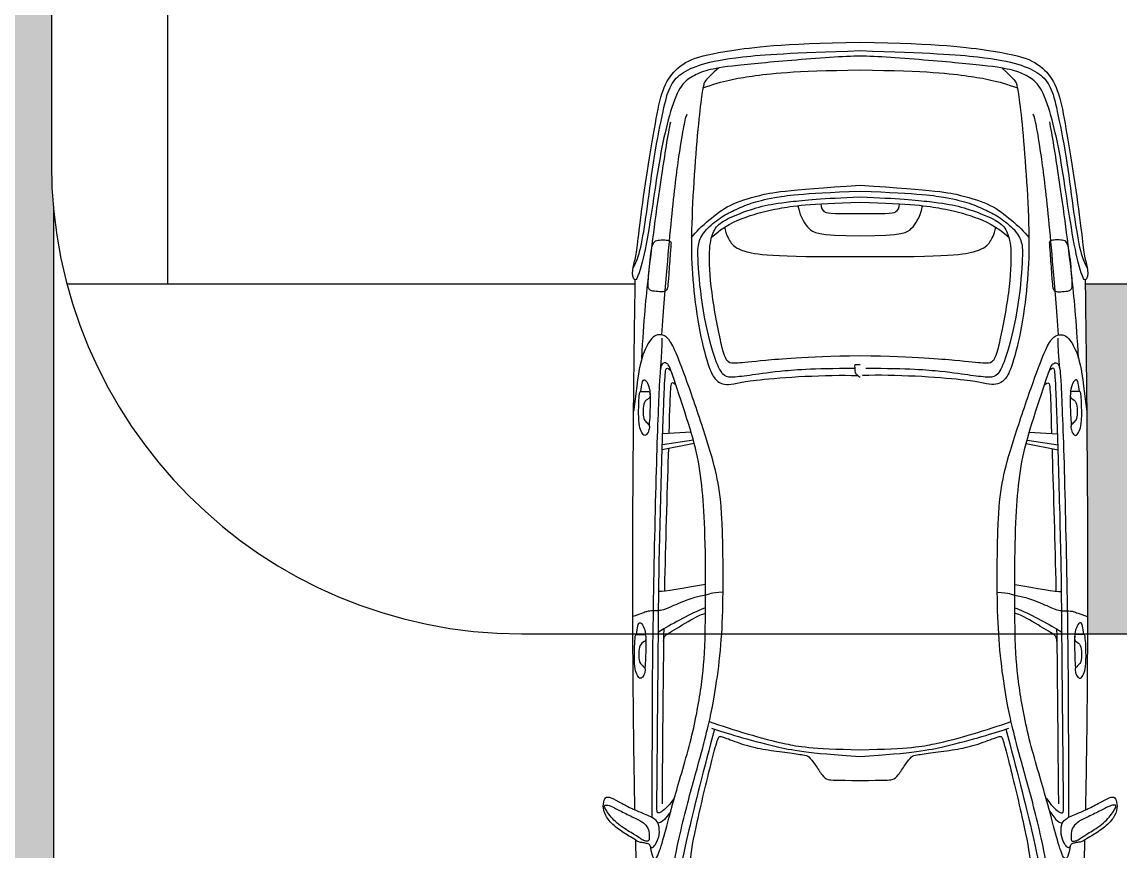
# Model space of a CAD drawing. Header units: metres. Extents: x 1203 to 2640, y 535 to 1122.
# Drawn here: x 1287.668 to 1292.339, y 615.315 to 618.843 of the extents above; entities that cross this region are included whole.
import ezdxf

# ---------------------------------------------------------------- set-up
doc = ezdxf.new("R2010")
doc.units = ezdxf.units.M
doc.layers.add('car', color=253, linetype='Continuous')
doc.layers.add('line work', color=7, linetype='Continuous')
picture_1 = doc.add_image_def('image1.png', size_in_pixel=(941, 730))

msp = doc.modelspace()

# ---------------------------------------------------------------- hatches: boundary and pattern name
at = {"layer": 'line work', "lineweight": -3, "true_color": 0x90e203}
h = msp.add_hatch(color=62, dxfattribs=at)
h.dxf.hatch_style = 1
edge = h.paths.add_edge_path()
edge.add_spline(control_points=[(1287.793126623638, 623.2020501690266), (1287.486756239422, 623.2546868249369), (1286.182772769517, 623.42930542962), (1288.161457678106, 621.0332238381073), (1285.861857068368, 622.9914114697641), (1287.802530317379, 620.208182460942), (1285.619271225972, 622.0094897199479), (1287.027733444228, 619.3443666415942), (1285.807320287642, 621.3031657779001), (1285.384337947294, 621.4781366220834)], knot_values=[17.72003793714859, 17.72003793714859, 17.72003793714859, 17.72003793714859, 18.46342627944943, 19.92636695359363, 20.8580358650292, 22.21655425836323, 23.18468715730932, 24.25395825802033, 25.70968243389009, 25.70968243389009, 25.70968243389009, 25.70968243389009], degree=3, periodic=0)
edge.add_line((1285.384337947267, 621.4781366220972), (1285.384337947267, 619.9955533899815))
edge.add_spline(control_points=[(1285.384337947267, 619.9955533899811), (1285.579659362187, 620.2021686135256), (1285.920888521535, 620.5964481109886), (1285.498904729362, 619.9525193405825), (1285.384337947267, 619.6404011913404)], knot_values=[7.032159612930756, 7.032159612930756, 7.032159612930756, 7.032159612930756, 7.646266710968491, 8.401133715245747, 8.401133715245747, 8.401133715245747, 8.401133715245747], degree=3, periodic=0)
edge.add_line((1285.384337947267, 619.6404011913415), (1285.384337947267, 619.1998908827075))
edge.add_spline(control_points=[(1285.384337947267, 619.1998908827076), (1285.610334083286, 619.0145577559724), (1287.176406392817, 619.5885466076436), (1285.072543972682, 618.1401323178284), (1288.340507827052, 618.3821235861421), (1285.063125162686, 617.5163038425676), (1288.90263727813, 616.7908055695939), (1285.129400104245, 616.7959478408188), (1288.050697591977, 615.6444878117898), (1284.912146061516, 616.5810953496083), (1287.173710242536, 613.8424620893843), (1284.874109632798, 615.8006497210408), (1286.814782881809, 613.0174207122188), (1284.631523790402, 614.8187279712247), (1286.141532533229, 611.9614563335033), (1283.900837640614, 615.6031012877677), (1284.071958902103, 612.1927514890689), (1283.463989954076, 614.9593198012792), (1283.21845753073, 612.6917249010653), (1283.079330654443, 613.8252254876905), (1282.989334575628, 614.0723034094381)], knot_values=[8.858963251220317, 8.858963251220317, 8.858963251220317, 8.858963251220317, 9.94658184973702, 10.83366189957932, 12.17828393629707, 13.33339300226884, 14.80887636625841, 16.1873504182889, 17.27141948007431, 18.46342627944943, 19.92636695359363, 20.8580358650292, 22.21655425836323, 23.18468715730932, 24.25395825802033, 25.96152804359782, 27.10364750380314, 28.1446373431037, 28.99440082079879, 29.72246611001903, 29.72246611001903, 29.72246611001903, 29.72246611001903], degree=3, periodic=0)
edge.add_line((1282.989334575628, 614.0723034094385), (1282.743680952082, 613.982892802528))
edge.add_spline(control_points=[(1282.743680952082, 613.982892802528), (1282.639429811427, 613.7443741896675), (1282.438266053582, 613.0789597356521), (1282.363554506583, 613.581073822205), (1282.321720385752, 613.8293117163498)], knot_values=[30.26298386676241, 30.26298386676241, 30.26298386676241, 30.26298386676241, 30.87369619376476, 31.41054874225455, 31.41054874225455, 31.41054874225455, 31.41054874225455], degree=3, periodic=0)
edge.add_line((1282.321720385752, 613.8293117163498), (1281.553965583817, 613.5498718212307))
edge.add_spline(control_points=[(1281.553965583821, 613.549871821238), (1281.473043876301, 613.3898861319742), (1281.346954853634, 613.1485777194745), (1281.356428513283, 613.3383538640198), (1281.37526092349, 613.4848286441484)], knot_values=[32.85450459425243, 32.85450459425243, 32.85450459425243, 32.85450459425243, 33.26924558145777, 33.67217487598995, 33.67217487598995, 33.67217487598995, 33.67217487598995], degree=3, periodic=0)
edge.add_line((1281.37526092349, 613.4848286441469), (1280.199943037077, 613.0570479176919))
edge.add_line((1280.199943037077, 613.0570479176919), (1280.199943037077, 612.9589385942741))
edge.add_line((1280.199943037077, 612.9589385942741), (1287.801909955531, 612.9589385942741))
edge.add_line((1287.801909955531, 612.9589385942741), (1287.801909955531, 618.0525613688512))
edge.add_arc((1289.793126623638, 618.2397943271005), 2, 180, 185.3716950147613, ccw=False)
edge.add_line((1287.793126623638, 618.2397943271005), (1287.793126623638, 623.2020501690266))
at = {"layer": 'line work', "lineweight": -3}
h = msp.add_hatch(color=256, dxfattribs=at)
h.dxf.hatch_style = 1
h.set_gradient(color1=(19, 155, 72), color2=(200, 201, 45), name='SPHERICAL')
edge = h.paths.add_edge_path()
edge.add_spline(control_points=[(1283.292764965985, 620.2915883129074), (1283.501682266594, 621.0239631449462), (1283.962248357224, 622.6385111612411), (1283.525943865561, 618.5931449420506), (1285.219605360772, 622.5568841803798), (1283.929080075397, 618.126459844017), (1286.419358722204, 621.2931621289731), (1284.613151619469, 618.6464158703335), (1287.189858720484, 619.5978079278889), (1285.072543972682, 618.1401323178284), (1288.340507827052, 618.3821235861421), (1285.063125162686, 617.5163038425676), (1288.90263727813, 616.7908055695939), (1285.129400104245, 616.7959478408188), (1288.050697591977, 615.6444878117898), (1284.912146061516, 616.5810953496083), (1287.173710242536, 613.8424620893843), (1284.874109632798, 615.8006497210408), (1286.814782881809, 613.0174207122188), (1284.631523790402, 614.8187279712247), (1286.141532533229, 611.9614563335033), (1283.900837640614, 615.6031012877677), (1284.071958902103, 612.1927514890689), (1283.463989954076, 614.9593198012792), (1283.198834825688, 612.5105009906875), (1282.960217149154, 615.0445450709976), (1282.355057947014, 612.4921290603934), (1282.299899850618, 615.449350189747), (1280.930755904076, 611.8717132176143), (1281.826408353656, 615.4187619323698), (1280.942492567955, 614.3967217056135), (1280.304974834206, 613.4167829380162), (1280.979760013604, 614.8094429227225), (1280.88593710212, 615.9664709465667), (1279.098079201194, 614.5316079570302), (1281.641169563238, 616.6615522946208), (1279.004919925345, 616.3621718016907), (1281.180241304502, 616.7491214207104), (1279.003670862196, 617.7848998051315), (1281.312634984456, 617.4348279157921), (1279.048431730252, 619.3163254449272), (1281.857469026937, 617.5251390523799), (1280.096194985084, 620.3148720427305), (1282.286937982674, 618.5240420370836), (1280.103344782344, 622.2968989675347), (1282.491411103408, 618.602173220771), (1282.061198874936, 621.5076514593279), (1282.783566219755, 619.6503446988216), (1283.165203281286, 620.1309474701699), (1283.292764965985, 620.2915883129074)], knot_values=[0, 0, 0, 0, 1.384531089470169, 3.052251150930328, 4.51227106734385, 6.230514409384013, 7.646266710968491, 8.837739149747739, 9.94658184973702, 10.83366189957932, 12.17828393629707, 13.33339300226884, 14.80887636625841, 16.1873504182889, 17.27141948007431, 18.46342627944943, 19.92636695359363, 20.8580358650292, 22.21655425836323, 23.18468715730932, 24.25395825802033, 25.96152804359782, 27.10364750380314, 28.1446373431037, 28.99440082079879, 29.93175946675743, 30.87369619376476, 31.91644790475964, 33.26924558145777, 34.84907136211234, 35.49598666021974, 36.14989246041473, 37.43998049402188, 37.95074690459155, 38.93030355929609, 40.29042992096921, 41.24306755461195, 42.03676811482109, 43.0768671491179, 43.89262102906633, 45.05296095809226, 46.21880730917361, 47.57695876240337, 48.43260749475863, 50.07074380859137, 51.67796193849407, 52.68127808788633, 53.66404707915862, 54.15745840362375, 54.15745840362375, 54.15745840362375, 54.15745840362375], degree=3, periodic=0)
at = {"layer": 'line work', "lineweight": -3, "true_color": 0x90e203}
h = msp.add_hatch(color=62, dxfattribs=at)
h.dxf.hatch_style = 1
edge = h.paths.add_edge_path()
edge.add_spline(control_points=[(1280.199943037077, 615.396118269269), (1280.048808020897, 615.2982884568365), (1279.77626435182, 615.0856631613665), (1280.031067341983, 615.306445869207), (1280.199943037077, 615.4782859381836)], knot_values=[38.51397929807118, 38.51397929807118, 38.51397929807118, 38.51397929807118, 38.93030355929609, 39.45287379431542, 39.45287379431542, 39.45287379431542, 39.45287379431542], degree=3, periodic=0)
edge.add_line((1280.199943037077, 615.4782859381834), (1280.199943037077, 616.4596680997527))
edge.add_spline(control_points=[(1280.199943037077, 616.4596680997527), (1279.946857323263, 616.4740002859173), (1279.459472135585, 616.4310382705474), (1279.996688322522, 616.5360093171936), (1280.199943037076, 616.6217286569981)], knot_values=[40.70152497451881, 40.70152497451881, 40.70152497451881, 40.70152497451881, 41.24306755461195, 41.74947135018193, 41.74947135018193, 41.74947135018193, 41.74947135018193], degree=3, periodic=0)
edge.add_line((1280.199943037077, 616.6217286569985), (1280.199943037077, 617.1642492590206))
edge.add_spline(control_points=[(1280.199943037077, 617.1642492590206), (1279.981901819607, 617.3438571847717), (1279.489546510855, 617.6399758459348), (1279.99546475929, 617.6171834740514), (1280.199943037077, 617.6272897152755)], knot_values=[42.46452818917239, 42.46452818917239, 42.46452818917239, 42.46452818917239, 43.0768671491179, 43.54498382266888, 43.54498382266888, 43.54498382266888, 43.54498382266888], degree=3, periodic=0)
edge.add_line((1280.199943037077, 617.6272897152755), (1280.199943037077, 618.3494726645097))
edge.add_spline(control_points=[(1280.199943037077, 618.3494726645099), (1280.044469596719, 618.5172085511787), (1279.778438703255, 618.7769603991358), (1280.039572402101, 618.6510440039476), (1280.199943037077, 618.5732374793996)], knot_values=[44.56405982512574, 44.56405982512574, 44.56405982512574, 44.56405982512574, 45.05296095809226, 45.47337666879014, 45.47337666879014, 45.47337666879014, 45.47337666879014], degree=3, periodic=0)
edge.add_spline(control_points=[(1280.199943037077, 618.5732374793996), (1280.484292984253, 618.4352802957264), (1281.638372955793, 617.8721716680902), (1280.096194985084, 620.3148720427305), (1282.286937982674, 618.5240420370836), (1280.103344782344, 622.2968989675347), (1282.491411103408, 618.602173220771), (1282.061198874936, 621.5076514593279), (1282.783566219755, 619.6503446988216), (1283.165203281286, 620.1309474701699), (1283.292764965985, 620.2915883129074)], knot_values=[45.47337666879014, 45.47337666879014, 45.47337666879014, 45.47337666879014, 46.21880730917361, 47.57695876240337, 48.43260749475863, 50.07074380859137, 51.67796193849407, 52.68127808788633, 53.66404707915862, 54.15745840362375, 54.15745840362375, 54.15745840362375, 54.15745840362375], degree=3, periodic=0)
edge.add_spline(control_points=[(1283.292764965985, 620.2915883129074), (1283.501682266594, 621.0239631449462), (1283.962248357224, 622.6385111612411), (1283.525943865561, 618.5931449420506), (1285.219605360772, 622.5568841803798), (1283.929080075397, 618.126459844017), (1286.419358722204, 621.2931621289731), (1284.613151619469, 618.6464158703335), (1287.189858720484, 619.5978079278889), (1285.072543972682, 618.1401323178284), (1288.340507827052, 618.3821235861421), (1285.063125162686, 617.5163038425676), (1288.90263727813, 616.7908055695939), (1285.129400104245, 616.7959478408188), (1288.050697591977, 615.6444878117898), (1284.912146061516, 616.5810953496083), (1287.173710242536, 613.8424620893843), (1284.874109632798, 615.8006497210408), (1286.814782881809, 613.0174207122188), (1284.631523790402, 614.8187279712247), (1286.141532533229, 611.9614563335033), (1283.900837640614, 615.6031012877677), (1284.071958902103, 612.1927514890689), (1283.463989954076, 614.9593198012792), (1283.198834825688, 612.5105009906875), (1282.960217149154, 615.0445450709976), (1282.355057947014, 612.4921290603934), (1282.299899850618, 615.449350189747), (1281.336086377665, 612.9308606446671), (1281.356428513283, 613.3383538640198), (1281.37526092349, 613.4848286441484)], knot_values=[0, 0, 0, 0, 1.384531089470169, 3.052251150930328, 4.51227106734385, 6.230514409384013, 7.646266710968491, 8.837739149747739, 9.94658184973702, 10.83366189957932, 12.17828393629707, 13.33339300226884, 14.80887636625841, 16.1873504182889, 17.27141948007431, 18.46342627944943, 19.92636695359363, 20.8580358650292, 22.21655425836323, 23.18468715730932, 24.25395825802033, 25.96152804359782, 27.10364750380314, 28.1446373431037, 28.99440082079879, 29.93175946675743, 30.87369619376476, 31.91644790475964, 33.26924558145777, 33.67217487598995, 33.67217487598995, 33.67217487598995, 33.67217487598995], degree=3, periodic=0)
edge.add_line((1281.37526092349, 613.484828644147), (1280.199943037077, 613.0570479176919))
edge.add_line((1280.199943037077, 613.0570479176919), (1280.199943037077, 615.396118269269))
at = {"layer": 'line work', "lineweight": -3}
h = msp.add_hatch(color=9, dxfattribs=at)
h.dxf.hatch_style = 1
edge = h.paths.add_edge_path()
edge.add_line((1294.384, 617.7280000000001), (1292.191156400438, 617.7280000000001))
edge.add_spline(control_points=[(1292.190872542101, 617.7458830378249), (1292.192392919598, 617.6551287934352), (1292.195354238621, 617.4345671047098), (1292.197689526606, 617.1854638301302)], knot_values=[61.64980405992574, 61.64980405992574, 61.64980405992574, 61.64980405992701, 62.2670163743725, 62.2670163743725, 62.2670163743725, 62.2670163743725], degree=3, periodic=0)
edge.add_spline(control_points=[(1292.197689526606, 617.1854638301302), (1292.198733776494, 617.0740745419412), (1292.201168995586, 616.7638107948668), (1292.201427908904, 616.4770473832648), (1292.200984343693, 616.3129585846917)], knot_values=[60.91851922691854, 60.91851922691854, 60.91851922691854, 60.91851922691854, 61.19451254930112, 61.64980405992574, 61.64980405992574, 61.64980405992574, 61.64980405992574], degree=3, periodic=0)
edge.add_spline(control_points=[(1292.200984343693, 616.3129585846917), (1292.200917514795, 616.2882364622781), (1292.200836958179, 616.2638422907338), (1292.200743490586, 616.2397943271005)], knot_values=[60.8499236094392, 60.8499236094392, 60.8499236094392, 60.8499236094392, 60.91851922691854, 60.91851922691854, 60.91851922691854, 60.91851922691854], degree=3, periodic=0)
edge.add_line((1292.200764985535, 616.2397943271005), (1294.384, 616.2397943271005))
edge.add_line((1294.384, 616.2397943271005), (1294.384, 617.7280000000001))

# ---------------------------------------------------------------- linework, layer by layer
at = {"layer": 'car'}
for points in [[(1290.514448306856, 617.0978347588683), (1290.393891793214, 617.0897841310033)], [(1291.95346882882, 617.0978347588683), (1292.074025342461, 617.0897841310033)], [(1290.528023741356, 617.0498134932396), (1290.391710258653, 617.0221613286639)], [(1290.524282246601, 617.0636173864549), (1290.392371368768, 617.0430553850357)], [(1291.939893394319, 617.0498134932396), (1292.076206877022, 617.0221613286639)], [(1291.943634889074, 617.0636173864549), (1292.075545766907, 617.0430553850357)], [(1290.398179005262, 616.2603972760159), (1290.375676086239, 616.2469412929048)], [(1292.069738130414, 616.2603972760159), (1292.092241049436, 616.2469412929048)], [(1290.42781211175, 615.4837288764701), (1290.402206679096, 615.4491160727847), (1290.386754541475, 615.4379905336972), (1290.374337135066, 615.4338308207608)], [(1292.040105023925, 615.4837288764701), (1292.065710456579, 615.4491160727847), (1292.081162594201, 615.4379905336972), (1292.093580000609, 615.4338308207608)]]:
    msp.add_lwpolyline(points, dxfattribs=at)
for points, knots in [([(1290.270754443178, 617.7495052286573), (1290.2727948458, 617.7467592285437), (1290.274891562599, 617.7455518315998), (1290.277044593574, 617.7458830378251), (1290.274844362441, 617.614547027902), (1290.263784569068, 616.7599635539037), (1290.268143295125, 615.8983598454737), (1290.274060165485, 615.5760325275113), (1290.27595897993, 615.4901844349137), (1290.270488709498, 615.4926193101988), (1290.248064410873, 615.502928506896), (1290.205032148245, 615.5266704448976), (1290.160999474655, 615.5491653977102), (1290.147119610153, 615.5415075414336), (1290.138025905825, 615.507525804206), (1290.14759822617, 615.4673220587537), (1290.18301581145, 615.4228107691457), (1290.243321429628, 615.3830856397104), (1290.265207473247, 615.370473343388), (1290.276420061755, 615.3638456612338), (1290.279054194166, 615.3623299763279), (1290.280387485808, 615.3113474959581), (1290.285875056175, 615.1182229098298), (1290.291137463572, 614.9083855674393), (1290.291988915386, 614.8422733677784), (1290.294776392453, 614.7935465874547), (1290.279234707033, 614.7786376801365), (1290.268556225829, 614.6590943113591), (1290.284728684643, 614.22918860213), (1290.295258237023, 614.0707667004068), (1290.326368278147, 613.907558638511), (1290.355995429061, 613.7939878933406), (1290.370952689316, 613.7664270353495), (1290.376413608364, 613.7583377367672), (1290.382300952512, 613.7385358747521), (1290.408110982396, 613.6918200851809), (1290.442973136742, 613.6610941186387), (1290.509743025574, 613.6256410803211), (1290.610193300808, 613.5901880420032), (1290.765595785434, 613.5553258876574), (1290.83354744221, 613.5381902524704), (1290.881627153438, 613.5439606597168), (1290.885402293182, 613.5415227736279), (1290.899182783148, 613.534759240753), (1290.940971286481, 613.5270980151419), (1291.233958567838, 613.5054836037303), (1291.526945849194, 613.5270980151419), (1291.568734352528, 613.534759240753), (1291.582514842493, 613.5415227736279), (1291.586289982237, 613.5439606597168), (1291.634369693465, 613.5381902524704), (1291.702321350241, 613.5553258876574), (1291.857723834868, 613.5901880420032), (1291.958174110101, 613.6256410803211), (1292.024943998933, 613.6610941186387), (1292.059806153279, 613.6918200851809), (1292.085616183164, 613.7385358747521), (1292.091503527311, 613.7583377367672), (1292.096964446359, 613.7664270353495), (1292.111921706614, 613.7939878933406), (1292.141548857528, 613.907558638511), (1292.172658898652, 614.0707667004068), (1292.183188451032, 614.22918860213), (1292.199360909847, 614.6590943113591), (1292.188682428643, 614.7786376801365), (1292.173140743222, 614.7935465874547), (1292.17592822029, 614.8422733677784), (1292.176779672103, 614.9083855674393), (1292.182042079501, 615.1182229098298), (1292.187529649867, 615.3113474959581), (1292.188862941509, 615.3623299763279), (1292.191497073921, 615.3638456612338), (1292.202709662428, 615.370473343388), (1292.224595706047, 615.3830856397104), (1292.284901324225, 615.4228107691457), (1292.320318909505, 615.4673220587537), (1292.329891229851, 615.507525804206), (1292.320797525522, 615.5415075414336), (1292.306917661021, 615.5491653977102), (1292.26288498743, 615.5266704448976), (1292.219852724802, 615.502928506896), (1292.197428426178, 615.4926193101988), (1292.191958155745, 615.4901844349137), (1292.193856970191, 615.5760325275113), (1292.19977384055, 615.8983598454737), (1292.204132566607, 616.7599635539037), (1292.193072773234, 617.614547027902), (1292.190872542101, 617.7458830378251), (1292.193025573076, 617.7455518315998), (1292.195122289875, 617.7467592285437), (1292.197162692498, 617.7495052286573), (1292.204020664861, 617.765723233182), (1292.201393058596, 617.8037146448615), (1292.184317801442, 617.8480376527945), (1292.178114937858, 617.9348777429717), (1292.14842524773, 618.1545645962341), (1292.111500628235, 618.3761123132025), (1292.084482613971, 618.5337173964118), (1292.041253791148, 618.6228768434845), (1291.962000949305, 618.6886206781945), (1291.815203071802, 618.7183404938854), (1291.574742744848, 618.7507621110027), (1291.233958567838, 618.7570663143312), (1290.893174390827, 618.7507621110027), (1290.652714063874, 618.7183404938854), (1290.50591618637, 618.6886206781945), (1290.426663344528, 618.6228768434845), (1290.383434521705, 618.5337173964118), (1290.35641650744, 618.3761123132025), (1290.319491887945, 618.1545645962341), (1290.289802197818, 617.9348777429717), (1290.283599334233, 617.8480376527945), (1290.266524077079, 617.8037146448615), (1290.263896470814, 617.765723233182), (1290.270754443178, 617.7495052286573)], [9.811372563959978, 9.811372563959978, 9.811372563959978, 9.811372563959978, 10.30411027758206, 10.30411027758206, 10.30411027758206, 11.1973159144114, 12.1973159144114, 12.64415504076459, 12.64415504076459, 12.64415504076459, 12.96940806953581, 13.96940806953583, 14.96940806953584, 15.96940806953585, 16.96940806953587, 17.96940806953588, 18.96940806953589, 19.9694080695359, 20.96940806953592, 21.2945489660335, 21.2945489660335, 21.2945489660335, 21.6069040191925, 22.6069040191925, 23.22067175966023, 23.22067175966023, 23.22067175966023, 24.15963491974452, 25.15963491974453, 26.15963491974454, 27.15963491974455, 28.15963491974457, 28.73887292436218, 28.73887292436218, 28.73887292436218, 29.73887292436218, 30.73887292436218, 31.73887292436218, 32.73887292436218, 33.73887292436218, 34.73887292436218, 34.73887292436218, 34.73887292436218, 35.28556332597728, 36.28556332597728, 36.28556332597728, 36.28556332597728, 37.28556332597728, 37.83225372759237, 37.83225372759237, 37.83225372759237, 38.83225372759237, 39.83225372759237, 40.83225372759237, 41.83225372759237, 42.83225372759237, 43.83225372759237, 43.83225372759237, 43.83225372759237, 44.41149173220998, 45.41149173221, 46.41149173221001, 47.41149173221002, 48.41149173221004, 49.35045489229432, 49.35045489229432, 49.35045489229432, 49.96422263276205, 50.96422263276205, 51.27657768592105, 51.27657768592105, 51.27657768592105, 51.60171858241863, 52.60171858241865, 53.60171858241866, 54.60171858241868, 55.60171858241868, 56.6017185824187, 57.60171858241871, 58.60171858241873, 59.60171858241874, 59.92697161118996, 59.92697161118996, 59.92697161118996, 60.37381073754315, 61.37381073754315, 62.2670163743725, 62.2670163743725, 62.2670163743725, 62.75975408799457, 62.75975408799457, 62.75975408799457, 63.57112665195455, 64.57112665195456, 65.57112665195456, 66.57112665195456, 67.57112665195456, 68.57112665195456, 69.57112665195456, 70.57112665195456, 71.57112665195456, 72.57112665195456, 72.57112665195456, 72.57112665195456, 73.57112665195456, 74.57112665195456, 75.57112665195456, 76.57112665195456, 77.57112665195456, 78.57112665195456, 79.57112665195456, 80.57112665195456, 81.57112665195456, 82.38249921591454, 82.38249921591454, 82.38249921591454, 82.38249921591454]), ([(1290.267104395303, 617.7931106146742), (1290.287225662798, 617.8293079953233), (1290.303498607386, 617.8867419173984), (1290.328648015257, 618.0481434062614), (1290.356368497893, 618.2742841856549), (1290.398678708231, 618.4807288326496), (1290.42129278617, 618.5689966852516), (1290.466520942049, 618.6251671369074), (1290.554788794651, 618.6638299153195), (1290.697038639753, 618.6951978298806), (1290.942875551545, 618.7119760167387), (1291.233958567838, 618.7207298533607), (1291.52504158413, 618.7119760167387), (1291.770878495922, 618.6951978298806), (1291.913128341025, 618.6638299153195), (1292.001396193627, 618.6251671369074), (1292.046624349505, 618.5689966852516), (1292.069238427445, 618.4807288326496), (1292.111548637783, 618.2742841856549), (1292.139269120418, 618.0481434062614), (1292.164418528289, 617.8867419173984), (1292.180691472877, 617.8293079953233), (1292.200812740372, 617.7931106146742)], [0, 0, 0, 0, 1, 2, 3, 4, 5, 6, 7, 8, 9, 9, 9, 10, 11, 12, 13, 14, 15, 16, 17, 18, 18, 18, 18]), ([(1292.190872542101, 617.7458830378251), (1292.188656045607, 617.7462240071127), (1292.186379866025, 617.7481956241835), (1292.184044003357, 617.7517978890377), (1292.170956507485, 617.7804556930995), (1292.146240237801, 617.8763537250735), (1292.1162853245, 618.0661383709052), (1292.086376382709, 618.2740419906701), (1292.051361036222, 618.4301520770902), (1292.009050825884, 618.5643775719558), (1291.954339346998, 618.6103352142198), (1291.895980436187, 618.6358672376997), (1291.8069830972, 618.6541043973281), (1291.540720566624, 618.6781774480377), (1291.298011350939, 618.6974648932013), (1291.233958567838, 618.6968740092292), (1291.169905784736, 618.6974648932013), (1290.927196569051, 618.6781774480377), (1290.660934038475, 618.6541043973281), (1290.571936699488, 618.6358672376997), (1290.513577788677, 618.6103352142198), (1290.458866309792, 618.5643775719558), (1290.416556099453, 618.4301520770902), (1290.381540752967, 618.2740419906701), (1290.351631811176, 618.0661383709052), (1290.321676897875, 617.8763537250735), (1290.296960628191, 617.7804556930995), (1290.28387313232, 617.7517978890377), (1290.281537269651, 617.7481956241835), (1290.279261090069, 617.7462240071127), (1290.277044593574, 617.7458830378251)], [0, 0, 0, 0, 0.5072622863779213, 0.5072622863779213, 0.5072622863779213, 1.359712483094974, 2.359712483094974, 3.359712483094974, 4.359712483094975, 5.359712483094975, 6.359712483094975, 7.359712483094975, 8.359712483094974, 9.359712483094974, 10.35971248309497, 10.35971248309497, 10.35971248309497, 11.35971248309497, 12.35971248309497, 13.35971248309497, 14.35971248309497, 15.35971248309497, 16.35971248309497, 17.35971248309497, 18.35971248309497, 19.35971248309497, 20.21216267981202, 20.21216267981202, 20.21216267981202, 20.71942496618995, 20.71942496618995, 20.71942496618995, 20.71942496618995]), ([(1290.630568594056, 618.6466928858739), (1290.576225972075, 618.5968827500034), (1290.569135364411, 618.5832924186478), (1290.560272104832, 618.5407487726667), (1290.543727353617, 618.4007092713113), (1290.524819066514, 618.1637647985541), (1290.513592271046, 617.9191388341611), (1290.518910226794, 617.7554639739272), (1290.544318237589, 617.5433366279923), (1290.588634535486, 617.3696167402351), (1290.616406082168, 617.3199824865902), (1290.640632325018, 617.3040286193474), (1290.670767407589, 617.2981197796277), (1290.722174313149, 617.3087556911229), (1290.783233738974, 617.3194623509008), (1290.98882248031, 617.3369592650571), (1291.156111903885, 617.3404176964679), (1291.223567039553, 617.3386649208056)], [0, 0, 0, 0, 1, 2, 3, 4, 5, 6, 7, 8, 9, 10, 11, 12, 13, 14, 14.95063561460222, 14.95063561460222, 14.95063561460222, 14.95063561460222]), ([(1290.565011809885, 618.5617170056188), (1290.652670289233, 618.5941718972532), (1290.770580836352, 618.6129069045252), (1290.940802543197, 618.6348709957311), (1291.233958567838, 618.6385184276568), (1291.527114592478, 618.6348709957311), (1291.697336299323, 618.6129069045252), (1291.815246846442, 618.5941718972532), (1291.90290532579, 618.5617170056188)], [0, 0, 0, 0, 0.8818112693088045, 1.881811269308804, 1.881811269308804, 1.881811269308804, 2.881811269308804, 3.763622538617609, 3.763622538617609, 3.763622538617609, 3.763622538617609]), ([(1291.837348541619, 618.6466928858739), (1291.891691163601, 618.5968827500034), (1291.898781771264, 618.5832924186478), (1291.907645030844, 618.5407487726667), (1291.924189782058, 618.4007092713113), (1291.943098069161, 618.1637647985541), (1291.954324864629, 617.9191388341611), (1291.949006908881, 617.7554639739272), (1291.923598898087, 617.5433366279923), (1291.87928260019, 617.3696167402351), (1291.851511053507, 617.3199824865902), (1291.827284810657, 617.3040286193474), (1291.797149728087, 617.2981197796277), (1291.745742822526, 617.3087556911229), (1291.684683396701, 617.3194623509008), (1291.479094655365, 617.3369592650571), (1291.31180523179, 617.3404176964679), (1291.244350096123, 617.3386649208056)], [0, 0, 0, 0, 1, 2, 3, 4, 5, 6, 7, 8, 9, 10, 11, 12, 13, 14, 14.95063561460222, 14.95063561460222, 14.95063561460222, 14.95063561460222]), ([(1290.516257295823, 617.9256029042923), (1290.533866831459, 617.9490232700251), (1290.59150526189, 618.0021586980785), (1290.673459905159, 618.0661013318378), (1290.800444572202, 618.1066283532344), (1290.909417229735, 618.1273421641703), (1291.233958567838, 618.1480559751063), (1291.558499905941, 618.1273421641703), (1291.667472563474, 618.1066283532344), (1291.794457230517, 618.0661013318378), (1291.876411873785, 618.0021586980785), (1291.934050304216, 617.9490232700251), (1291.951659839852, 617.9256029042923)], [0, 0, 0, 0, 1, 2, 3, 4, 4, 4, 5, 6, 7, 8, 8, 8, 8]), ([(1291.210579336356, 617.368243574018), (1291.024722252262, 617.3677769506909), (1290.870917493949, 617.3554279619319), (1290.758040121617, 617.337651997785), (1290.67968788025, 617.3286459930304), (1290.649968064559, 617.335850796834), (1290.61394404554, 617.4051970334464), (1290.561709217962, 617.606931539954), (1290.540995407026, 617.8473918669077), (1290.544597808928, 617.9068314982895), (1290.573417024143, 617.9590663258674), (1290.639160858853, 618.0122017539207), (1290.695898688808, 618.0410209691362), (1290.766145525896, 618.072541985778), (1290.85710617392, 618.095056997665), (1290.974184235732, 618.1130690071747), (1291.233958567838, 618.1229756124052), (1291.493732899943, 618.1130690071747), (1291.610810961756, 618.095056997665), (1291.701771609779, 618.072541985778), (1291.772018446867, 618.0410209691362), (1291.828756276822, 618.0122017539207), (1291.894500111532, 617.9590663258674), (1291.923319326748, 617.9068314982895), (1291.92692172865, 617.8473918669077), (1291.906207917714, 617.606931539954), (1291.853973090136, 617.4051970334464), (1291.817949071116, 617.335850796834), (1291.788229255425, 617.3286459930304), (1291.709877014059, 617.337651997785), (1291.596999641726, 617.3554279619319), (1291.443194883413, 617.3677769506909), (1291.257337799319, 617.368243574018)], [0, 0, 0, 0, 0.960685336757269, 1.960685336757269, 2.960685336757269, 3.960685336757269, 4.960685336757269, 5.960685336757269, 6.960685336757269, 7.960685336757269, 8.960685336757269, 9.960685336757269, 10.96068533675727, 11.96068533675727, 12.96068533675727, 13.96068533675727, 13.96068533675727, 13.96068533675727, 14.96068533675727, 15.96068533675727, 16.96068533675727, 17.96068533675727, 18.96068533675727, 19.96068533675727, 20.96068533675727, 21.96068533675727, 22.96068533675727, 23.96068533675727, 24.96068533675727, 25.96068533675727, 26.96068533675727, 27.92137067351454, 27.92137067351454, 27.92137067351454, 27.92137067351454]), ([(1291.233958567838, 617.4223084424804), (1291.485627495664, 617.4169048396274), (1291.661244588382, 617.3997934305934), (1291.76931664544, 617.3898868253631), (1291.794533458754, 617.3898868253631), (1291.818849671592, 617.4286126458088), (1291.871985099645, 617.7086993936836), (1291.879189903449, 617.8789128835493), (1291.861347788617, 617.9511308162654), (1291.831673595545, 617.9913345617177), (1291.749830256588, 618.0272307630145), (1291.651235357027, 618.0616911162593), (1291.55168322543, 618.0770068288126), (1291.394486756753, 618.0925570821684), (1291.233958567838, 618.0983929732494), (1291.073430378922, 618.0925570821684), (1290.916233910245, 618.0770068288126), (1290.816681778649, 618.0616911162593), (1290.718086879087, 618.0272307630145), (1290.636243540131, 617.9913345617177), (1290.606569347058, 617.9511308162654), (1290.588727232226, 617.8789128835493), (1290.59593203603, 617.7086993936836), (1290.649067464083, 617.4286126458088), (1290.673383676921, 617.3898868253631), (1290.698600490235, 617.3898868253631), (1290.806672547293, 617.3997934305934), (1290.982289640011, 617.4169048396274), (1291.233958567838, 617.4223084424804)], [0, 0, 0, 0, 1, 2, 3, 4, 5, 6, 7, 8, 9, 10, 11, 12, 12, 12, 13, 14, 15, 16, 17, 18, 19, 20, 21, 22, 23, 24, 24, 24, 24]), ([(1290.601932582363, 617.9269367080341), (1290.651787248311, 617.9736508013906), (1290.753915342231, 618.0188789572693), (1290.875739568549, 618.049517385445), (1291.015800954496, 618.069943004229), (1291.233958567838, 618.07577889531), (1291.452116181179, 618.069943004229), (1291.592177567126, 618.049517385445), (1291.714001793445, 618.0188789572693), (1291.816129887364, 617.9736508013906), (1291.865984553312, 617.9269367080341)], [0, 0, 0, 0, 1, 2, 3, 3, 3, 4, 5, 6, 6, 6, 6]), ([(1291.067004245016, 618.0690553108458), (1291.067126063498, 618.0504571430257), (1291.080125510881, 618.0333215078387), (1291.099033797984, 618.0262309001752), (1291.233958567838, 618.0274126681192), (1291.368883337691, 618.0262309001752), (1291.387791624794, 618.0333215078387), (1291.400791072178, 618.0504571430257), (1291.40091289066, 618.0690553108458)], [0, 0, 0, 0, 1, 2, 2, 2, 3, 4, 4, 4, 4]), ([(1290.968292474522, 618.0610404103921), (1290.982581165678, 618.0035793599965), (1291.014824886405, 617.9602171148807), (1291.04929231201, 617.9346445087868), (1291.233958567838, 617.9324208039092), (1291.418624823666, 617.9346445087868), (1291.45309224927, 617.9602171148807), (1291.485335969998, 618.0035793599965), (1291.499624661153, 618.0610404103921)], [0, 0, 0, 0, 1, 2, 2, 2, 3, 4, 4, 4, 4]), ([(1290.65736150822, 617.9697476219263), (1290.664591368162, 617.9357563612258), (1290.680157302306, 617.9068481978153), (1290.713512875472, 617.8668215100159), (1290.855829987647, 617.842360756361), (1291.233958567838, 617.8445844612387), (1291.612087148028, 617.842360756361), (1291.754404260203, 617.8668215100159), (1291.787759833369, 617.9068481978153), (1291.803325767513, 617.9357563612258), (1291.810555627456, 617.9697476219263)], [0, 0, 0, 0, 1, 2, 3, 3, 3, 4, 5, 6, 6, 6, 6]), ([(1290.301075137273, 617.2700902541523), (1290.30277036209, 617.2847028440877), (1290.307317505477, 617.3158633518836), (1290.314061398124, 617.3228320409515), (1290.325253069817, 617.3152013557061), (1290.340260084133, 617.2854416832496), (1290.340768796482, 617.2215982833635), (1290.338692801629, 617.151187457914), (1290.335798598869, 617.1280878242775), (1290.335683398432, 617.1272089739995)], [0.3486420565506791, 0.3486420565506791, 0.3486420565506791, 0.3486420565506791, 1, 2, 3, 4, 5, 6, 6.040440786243163, 6.040440786243163, 6.040440786243163, 6.040440786243163]), ([(1290.449965197884, 617.2980248660896), (1290.432642963775, 617.3136331740153), (1290.425901958097, 617.3082403694733), (1290.422958665484, 617.2027004648584), (1290.4197089122, 617.0915081690597)], [0, 0, 0, 0, 1, 1.877916167727671, 1.877916167727671, 1.877916167727671, 1.877916167727671]), ([(1292.017951937792, 617.2980248660896), (1292.035274171901, 617.3136331740153), (1292.042015177578, 617.3082403694733), (1292.044958470191, 617.2027004648584), (1292.048208223476, 617.0915081690597)], [0, 0, 0, 0, 1, 1.877916167727671, 1.877916167727671, 1.877916167727671, 1.877916167727671]), ([(1292.166841998403, 617.2700902541523), (1292.165146773586, 617.2847028440877), (1292.160599630198, 617.3158633518836), (1292.153855737552, 617.3228320409515), (1292.142664065859, 617.3152013557061), (1292.127657051543, 617.2854416832496), (1292.127148339193, 617.2215982833635), (1292.129224334047, 617.151187457914), (1292.132118536807, 617.1280878242775), (1292.132233737243, 617.1272089739995)], [0.3486420565506791, 0.3486420565506791, 0.3486420565506791, 0.3486420565506791, 1, 2, 3, 4, 5, 6, 6.040440786243163, 6.040440786243163, 6.040440786243163, 6.040440786243163]), ([(1290.41782290891, 617.0274584664677), (1290.413432978178, 616.8797563049608), (1290.405862001862, 616.6340488479271), (1290.401401809175, 616.4367685616209), (1290.401060148943, 616.4209390139091)], [2.031076658592302, 2.031076658592302, 2.031076658592302, 2.031076658592302, 3, 3.084545976804586, 3.084545976804586, 3.084545976804586, 3.084545976804586]), ([(1292.050094226765, 617.0274584664677), (1292.054484157497, 616.8797563049608), (1292.062055133813, 616.6340488479271), (1292.0665153265, 616.4367685616209), (1292.066856986733, 616.4209390139091)], [2.031076658592302, 2.031076658592302, 2.031076658592302, 2.031076658592302, 3, 3.084545976804586, 3.084545976804586, 3.084545976804586, 3.084545976804586]), ([(1290.576167192964, 616.3507312005844), (1290.530461458675, 616.333285353236), (1290.451374947977, 616.2918037030173), (1290.398179005262, 616.2603972760159), (1290.396067030113, 616.1155866556104), (1290.394213052513, 615.913546281993), (1290.390938576469, 615.5158642351581)], [0, 0, 0, 0, 1, 1, 1, 1.647053392163689, 1.647053392163689, 1.647053392163689, 1.647053392163689]), ([(1291.891749942711, 616.3507312005844), (1291.937455677001, 616.333285353236), (1292.016542187698, 616.2918037030173), (1292.069738130414, 616.2603972760159), (1292.071850105563, 616.1155866556104), (1292.073704083162, 615.913546281993), (1292.076978559206, 615.5158642351581)], [0, 0, 0, 0, 1, 1, 1, 1.647053392163689, 1.647053392163689, 1.647053392163689, 1.647053392163689]), ([(1290.282837977644, 616.2364080464087), (1290.284533202461, 616.2510206363444), (1290.289080345849, 616.28218114414), (1290.295824238495, 616.2891498332082), (1290.307015910188, 616.2815191479627), (1290.322022924504, 616.251759475506), (1290.322531636854, 616.1879160756199), (1290.320455642, 616.1175052501707), (1290.31756143924, 616.0944056165341), (1290.317446238804, 616.0935267662561)], [0.3486420565506791, 0.3486420565506791, 0.3486420565506791, 0.3486420565506791, 1, 2, 3, 4, 5, 6, 6.040440786243163, 6.040440786243163, 6.040440786243163, 6.040440786243163]), ([(1292.185079158031, 616.2364080464087), (1292.183383933214, 616.2510206363444), (1292.178836789827, 616.28218114414), (1292.17209289718, 616.2891498332082), (1292.160901225487, 616.2815191479627), (1292.145894211171, 616.251759475506), (1292.145385498822, 616.1879160756199), (1292.147461493675, 616.1175052501707), (1292.150355696435, 616.0944056165341), (1292.150470896871, 616.0935267662561)], [0.3486420565506791, 0.3486420565506791, 0.3486420565506791, 0.3486420565506791, 1, 2, 3, 4, 5, 6, 6.040440786243163, 6.040440786243163, 6.040440786243163, 6.040440786243163]), ([(1290.591754481705, 615.8659644840858), (1290.642583423389, 615.8488987084437), (1290.769124352262, 615.8075043085888), (1290.916715166521, 615.7697485188947), (1291.022085422152, 615.7508359089096), (1291.233958567838, 615.7463329065321), (1291.445831713523, 615.7508359089096), (1291.551201969155, 615.7697485188947), (1291.698792783414, 615.8075043085888), (1291.825333712287, 615.8488987084437), (1291.87616265397, 615.8659644840858)], [0, 0, 0, 0, 0.8583800012624154, 1.858380001262415, 2.858380001262415, 2.858380001262415, 2.858380001262415, 3.858380001262415, 4.858380001262415, 5.716760002524831, 5.716760002524831, 5.716760002524831, 5.716760002524831]), ([(1290.601576497682, 615.8380391106901), (1290.633097514323, 615.8263313045089), (1290.707847353789, 615.8047168930974), (1290.868154238424, 615.7596868693232), (1291.009548513075, 615.7317682545835), (1291.233958567838, 615.7182592474513), (1291.458368622601, 615.7317682545835), (1291.599762897251, 615.7596868693232), (1291.760069781887, 615.8047168930974), (1291.834819621352, 615.8263313045089), (1291.866340637994, 615.8380391106901)], [0, 0, 0, 0, 1, 2, 3, 3, 3, 4, 5, 6, 6, 6, 6]), ([(1291.233958567838, 615.0273175145813), (1291.48252513884, 615.0382987732368), (1291.709013598609, 615.0753605211988), (1291.870987163777, 615.1371301011358), (1291.953346603693, 615.1838004504215), (1291.962955205017, 615.256551289014), (1291.934129401046, 615.4185248541822), (1291.854515275794, 615.7452172991822), (1291.836670730479, 615.8042415644555), (1291.830468326832, 615.8031722855559), (1291.814573488897, 615.8004585327377), (1291.723468930006, 615.7640167091814), (1291.639056921546, 615.7463941311872), (1291.539090268767, 615.7337857245305), (1291.46884343168, 615.7229785188246), (1291.454433824072, 615.7220779183491), (1291.425614608857, 615.6833520979034), (1291.394093592215, 615.6347196722276), (1291.37518098223, 615.6167076627179), (1291.340057563686, 615.6167076627179), (1291.233958567838, 615.6158070622424), (1291.127859571989, 615.6167076627179), (1291.092736153445, 615.6167076627179), (1291.073823543461, 615.6347196722276), (1291.042302526819, 615.6833520979034), (1291.013483311603, 615.7220779183491), (1290.999073703995, 615.7229785188246), (1290.928826866908, 615.7337857245305), (1290.828860214129, 615.7463941311872), (1290.744448205669, 615.7640167091814), (1290.653343646778, 615.8004585327377), (1290.637448808844, 615.8031722855559), (1290.631246405196, 615.8042415644555), (1290.613401859881, 615.7452172991822), (1290.533787734629, 615.4185248541822), (1290.504961930658, 615.256551289014), (1290.514570531982, 615.1838004504215), (1290.596929971898, 615.1371301011358), (1290.758903537066, 615.0753605211988), (1290.985391996835, 615.0382987732368), (1291.233958567838, 615.0273175145813)], [0, 0, 0, 0, 1, 2, 3, 4, 5, 6, 7, 8, 9, 10, 11, 12, 13, 14, 15, 16, 17, 18, 18, 18, 19, 20, 21, 22, 23, 24, 25, 26, 27, 28, 29, 30, 31, 32, 33, 34, 35, 36, 36, 36, 36]), ([(1290.279054194166, 615.3623299763279), (1290.284521572331, 615.3591840363139), (1290.296839261734, 615.352557959698), (1290.30378658648, 615.3530923692937), (1290.309210901342, 615.3523744452679), (1290.314635216205, 615.3516565212416), (1290.328036464689, 615.3481466704483), (1290.339044633087, 615.3438391262927), (1290.343352177242, 615.3290020297567), (1290.352445881571, 615.3280447977221), (1290.366325746072, 615.347668054431), (1290.382120074643, 615.3830856397104), (1290.377812530487, 615.4309472414394), (1290.366325746072, 615.4505704981483), (1290.315118676367, 615.4736136795158), (1290.287307216777, 615.485133214545), (1290.27595897993, 615.4901844349137)], [18.32514089649769, 18.32514089649769, 18.32514089649769, 18.32514089649769, 19, 20, 20, 20, 21, 22, 23, 24, 25, 26, 27, 28, 29, 29.67474697122878, 29.67474697122878, 29.67474697122878, 29.67474697122878]), ([(1292.188862941509, 615.3623299763279), (1292.183395563344, 615.3591840363139), (1292.171077873941, 615.352557959698), (1292.164130549196, 615.3530923692937), (1292.158706234333, 615.3523744452679), (1292.15328191947, 615.3516565212416), (1292.139880670986, 615.3481466704483), (1292.128872502589, 615.3438391262927), (1292.124564958433, 615.3290020297567), (1292.115471254105, 615.3280447977221), (1292.101591389603, 615.347668054431), (1292.085797061033, 615.3830856397104), (1292.090104605188, 615.4309472414394), (1292.101591389603, 615.4505704981483), (1292.152798459308, 615.4736136795158), (1292.180609918898, 615.485133214545), (1292.191958155745, 615.4901844349137)], [18.32514089649769, 18.32514089649769, 18.32514089649769, 18.32514089649769, 19, 20, 20, 20, 21, 22, 23, 24, 25, 26, 27, 28, 29, 29.67474697122878, 29.67474697122878, 29.67474697122878, 29.67474697122878])]:
    msp.add_open_spline(points, degree=3, knots=knots, dxfattribs=at)
for points, degree in [([(1290.390446301805, 617.5109769828163), (1290.406839439961, 617.7327404457984), (1290.432838334728, 618.0370456913594), (1290.464746069214, 618.2934893351918), (1290.486017892204, 618.4093025936967), (1290.492517615896, 618.4412103281826), (1290.498426455616, 618.4506644717338)], 3), ([(1292.07747083387, 617.5109769828163), (1292.061077695714, 617.7327404457984), (1292.035078800948, 618.0370456913594), (1292.003171066462, 618.2934893351918), (1291.981899243471, 618.4093025936967), (1291.975399519779, 618.4412103281826), (1291.96949068006, 618.4506644717338)], 3), ([(1290.304902282265, 617.4110642661839), (1290.314411064006, 617.5784722577154), (1290.334034320715, 617.7718331287007), (1290.357965121579, 617.9695015438414), (1290.387639314652, 618.1786567433973), (1290.417313507724, 618.3667528381926), (1290.427843060104, 618.4184433680599)], 3), ([(1292.16301485341, 617.4110642661839), (1292.153506071669, 617.5784722577154), (1292.133882814961, 617.7718331287007), (1292.109952014096, 617.9695015438414), (1292.080277821024, 618.1786567433973), (1292.050603627952, 618.3667528381926), (1292.040074075572, 618.4184433680599)], 3), ([(1290.332784484826, 617.7524017090751), (1290.330930228311, 617.7258927085328), (1290.331843524132, 617.7136494556877), (1290.337200265174, 617.7033480306064), (1290.348531832764, 617.6971671755579), (1290.383350649538, 617.6946948335384), (1290.399626901166, 617.6946948335384), (1290.409310240743, 617.6984033465675), (1290.415697124293, 617.7138554841894), (1290.418787551818, 617.756297355524), (1290.426822663381, 617.8722914019382), (1290.429501033902, 617.9025775916772), (1290.429501033902, 617.9054619907), (1290.426616634879, 617.9124669597551), (1290.404159528202, 617.9163815012861), (1290.370988939441, 617.9145272447714), (1290.355742830321, 617.9102006462373), (1290.34296906322, 617.8727034589416), (1290.334638741341, 617.7789107096174), (1290.332784484826, 617.7524017090751)], 3), ([(1292.13513265085, 617.7524017090751), (1292.136986907364, 617.7258927085328), (1292.136073611543, 617.7136494556877), (1292.130716870501, 617.7033480306064), (1292.119385302912, 617.6971671755579), (1292.084566486137, 617.6946948335384), (1292.068290234509, 617.6946948335384), (1292.058606894932, 617.6984033465675), (1292.052220011382, 617.7138554841894), (1292.049129583858, 617.756297355524), (1292.041094472294, 617.8722914019382), (1292.038416101773, 617.9025775916772), (1292.038416101773, 617.9054619907), (1292.041300500796, 617.9124669597551), (1292.063757607473, 617.9163815012861), (1292.096928196235, 617.9145272447714), (1292.112174305355, 617.9102006462373), (1292.124948072455, 617.8727034589416), (1292.133278394335, 617.7789107096174), (1292.13513265085, 617.7524017090751)], 3), ([(1290.41797439208, 615.1297880519697), (1290.442776929175, 615.2778737881532), (1290.481439707587, 615.4595158980529), (1290.552929373331, 615.7090002417709), (1290.587215233433, 615.844684709407), (1290.603263933906, 615.9161743751505), (1290.630984416541, 616.0752024071111), (1290.648492089784, 616.2619509217069), (1290.65213952171, 616.4589122456949), (1290.648492089784, 616.751436286136), (1290.629525443771, 616.8987925359341), (1290.589403692588, 617.043230840192), (1290.501865326371, 617.304386966072), (1290.446424361101, 617.4488252703298), (1290.41797439208, 617.5006188036749), (1290.385876991134, 617.5152085313777), (1290.357427022114, 617.5086431539113), (1290.3384603761, 617.4867585623573), (1290.299068111302, 617.4174573557688), (1290.283748897215, 617.3000100477612), (1290.270227609069, 617.1854638301371)], 3), ([(1292.049942743595, 615.1297880519697), (1292.025140206501, 615.2778737881532), (1291.986477428088, 615.4595158980529), (1291.914987762344, 615.7090002417709), (1291.880701902243, 615.844684709407), (1291.86465320177, 615.9161743751505), (1291.836932719134, 616.0752024071111), (1291.819425045891, 616.2619509217069), (1291.815777613965, 616.4589122456949), (1291.819425045891, 616.751436286136), (1291.838391691905, 616.8987925359341), (1291.878513443087, 617.043230840192), (1291.966051809304, 617.304386966072), (1292.021492774575, 617.4488252703298), (1292.049942743595, 617.5006188036749), (1292.082040144541, 617.5152085313777), (1292.110490113562, 617.5086431539113), (1292.129456759576, 617.4867585623573), (1292.168849024373, 617.4174573557688), (1292.184168238461, 617.3000100477612), (1292.197689526606, 617.1854638301371)], 3), ([(1290.385008178444, 617.3681802384048), (1290.392067340662, 617.4538432110315), (1290.392067340662, 617.496977740985)], 2), ([(1292.082908957231, 617.3681802384048), (1292.075849795013, 617.4538432110315), (1292.075849795013, 617.496977740985)], 2), ([(1290.340370944881, 615.3380843333767), (1290.345140672508, 615.3049839380184), (1290.354444967884, 615.2832739154738), (1290.36374926326, 615.2828862365001), (1290.374216595558, 615.2925782108501), (1290.406781629375, 615.4011283235715), (1290.440999399107, 615.5381421397775), (1290.526104153687, 615.81679157816), (1290.564538558981, 616.0473980099249), (1290.576892474968, 616.2107442324249), (1290.576892474968, 616.6225414320048), (1290.567283873645, 616.8105954864799), (1290.54943932833, 616.9753143663119), (1290.509632265704, 617.1194433861648), (1290.431779083324, 617.3536163621044), (1290.41588424539, 617.3927719384789), (1290.395724938742, 617.3935472964271), (1290.38680832234, 617.3803662113108), (1290.38099313773, 617.3516779672344), (1290.365670563783, 616.9776483042843), (1290.351943990463, 616.3352446729394), (1290.347826018468, 615.9605092213218), (1290.348173140582, 615.4577691584576)], 3), ([(1290.443210968732, 615.5397049007346), (1290.411417817619, 615.4980057681674), (1290.38350493149, 615.4774587825449), (1290.372262241244, 615.4766834245969), (1290.369160809452, 615.4824986092073), (1290.368773130478, 615.5181650748156), (1290.376028857808, 616.2349794900791), (1290.376929458284, 616.4934518265421), (1290.390438465416, 617.0004898942383), (1290.401245671122, 617.3012904530491), (1290.406215179177, 617.3749408435671), (1290.414379698369, 617.3721146638464), (1290.428222795522, 617.3602359553505)], 3), ([(1291.233958567838, 617.3841136622499), (1291.21378727551, 617.3841136622499), (1291.210480645237, 617.3841136622499), (1291.210480645237, 617.3841136622499), (1291.210480645237, 617.3467233045479), (1291.219891823706, 617.3439253866246), (1291.228794289826, 617.3324793587566), (1291.233958567838, 617.3324793587566)], 3), ([(1292.127546190795, 615.3380843333767), (1292.122776463168, 615.3049839380184), (1292.113472167792, 615.2832739154738), (1292.104167872415, 615.2828862365001), (1292.093700540117, 615.2925782108501), (1292.061135506301, 615.4011283235715), (1292.026917736569, 615.5381421397775), (1291.941812981989, 615.81679157816), (1291.903378576694, 616.0473980099249), (1291.891024660707, 616.2107442324249), (1291.891024660707, 616.6225414320048), (1291.900633262031, 616.8105954864799), (1291.918477807346, 616.9753143663119), (1291.958284869972, 617.1194433861648), (1292.036138052351, 617.3536163621044), (1292.052032890285, 617.3927719384789), (1292.072192196933, 617.3935472964271), (1292.081108813336, 617.3803662113108), (1292.086923997946, 617.3516779672344), (1292.102246571892, 616.9776483042843), (1292.115973145212, 616.3352446729394), (1292.120091117207, 615.9605092213218), (1292.119743995093, 615.4577691584576)], 3), ([(1292.024706166944, 615.5397049007346), (1292.056499318057, 615.4980057681674), (1292.084412204185, 615.4774587825449), (1292.095654894431, 615.4766834245969), (1292.098756326223, 615.4824986092073), (1292.099144005198, 615.5181650748156), (1292.091888277867, 616.2349794900791), (1292.090987677392, 616.4934518265421), (1292.07747867026, 617.0004898942383), (1292.066671464554, 617.3012904530491), (1292.061701956498, 617.3749408435671), (1292.053537437306, 617.3721146638464), (1292.039694340153, 617.3602359553505)], 3), ([(1290.32713506455, 617.270412435471), (1290.320286672327, 617.2707422755224), (1290.295216765342, 617.2720345387689), (1290.295690952165, 617.2629142633592), (1290.291776410634, 617.2272713325782), (1290.290746268126, 617.138060991375), (1290.298369322686, 617.1077748016361), (1290.311349118288, 617.0836694669462), (1290.319796286855, 617.0828453529397), (1290.332776082457, 617.0945889775322), (1290.338956937506, 617.1191063692255), (1290.335955445773, 617.129361414923), (1290.319590258353, 617.144447874925), (1290.31031897578, 617.1570156135243), (1290.309906918777, 617.2019298268784), (1290.317117916334, 617.2324220451188), (1290.340315542265, 617.2427552981), (1290.340149525034, 617.2515872624175), (1290.339281245826, 617.2679139904725), (1290.336307118679, 617.2700554984609), (1290.333983456773, 617.2700825954197), (1290.32713506455, 617.270412435471)], 3), ([(1292.140782071125, 617.270412435471), (1292.147630463348, 617.2707422755224), (1292.172700370334, 617.2720345387689), (1292.17222618351, 617.2629142633592), (1292.176140725041, 617.2272713325782), (1292.177170867549, 617.138060991375), (1292.169547812989, 617.1077748016361), (1292.156568017387, 617.0836694669462), (1292.14812084882, 617.0828453529397), (1292.135141053218, 617.0945889775322), (1292.128960198169, 617.1191063692255), (1292.131961689902, 617.129361414923), (1292.148326877322, 617.144447874925), (1292.157598159895, 617.1570156135243), (1292.158010216898, 617.2019298268784), (1292.150799219341, 617.2324220451188), (1292.12760159341, 617.2427552981), (1292.127767610641, 617.2515872624175), (1292.128635889849, 617.2679139904725), (1292.131610016996, 617.2700554984609), (1292.133933678902, 617.2700825954197), (1292.140782071125, 617.270412435471)], 3), ([(1290.576421501636, 616.448991275459), (1290.4812155159, 616.433668704955), (1290.400994340699, 616.4178806464992), (1290.377249175868, 616.4197727308214)], 3), ([(1291.89149563404, 616.448991275459), (1291.986701619775, 616.433668704955), (1292.066922794977, 616.4178806464992), (1292.090667959807, 616.4197727308214)], 3), ([(1290.65068775068, 616.417431315144), (1290.598755319844, 616.4138342269367), (1290.576408104566, 616.4012124680927), (1290.551023494644, 616.40122582028), (1290.478975456605, 616.3769096074421), (1290.399479532264, 616.3409060356029), (1290.376405235293, 616.3373533194696), (1290.376411815913, 616.3381038114693), (1290.353028929435, 616.3380785764851), (1290.325873375773, 616.33548198557), (1290.306060165313, 616.3264759808152), (1290.266932791982, 616.3129585846917)], 3), ([(1291.817229384995, 616.417431315144), (1291.869161815831, 616.4138342269367), (1291.891509031109, 616.4012124680927), (1291.916893641031, 616.40122582028), (1291.98894167907, 616.3769096074421), (1292.068437603411, 616.3409060356029), (1292.091511900382, 616.3373533194696), (1292.091505319762, 616.3381038114693), (1292.11488820624, 616.3380785764851), (1292.142043759902, 616.33548198557), (1292.161856970362, 616.3264759808152), (1292.200984343693, 616.3129585846917)], 3), ([(1290.397444452804, 616.2069075890762), (1290.397779918929, 616.2321236383519), (1290.417646877239, 616.2402423994746), (1290.535501285337, 616.3139014045356), (1290.570004714023, 616.3266948106779), (1290.575953451923, 616.325925883233)], 3), ([(1292.070472682872, 616.2069075890762), (1292.070137216746, 616.2321236383519), (1292.050270258436, 616.2402423994746), (1291.932415850339, 616.3139014045356), (1291.897912421652, 616.3266948106779), (1291.891963683752, 616.325925883233)], 3), ([(1290.308897904922, 616.2367302277274), (1290.302049512699, 616.237060067779), (1290.276979605713, 616.2383523310256), (1290.277453792537, 616.2292320556159), (1290.273539251006, 616.1935891248351), (1290.272509108497, 616.1043787836314), (1290.280132163057, 616.0740925938927), (1290.29311195866, 616.0499872592028), (1290.301559127226, 616.0491631451961), (1290.314538922829, 616.0609067697889), (1290.320719777877, 616.0854241614819), (1290.317718286145, 616.0956792071796), (1290.301353098725, 616.1107656671817), (1290.292081816152, 616.123333405781), (1290.291669759148, 616.1682476191351), (1290.298880756705, 616.1987398373755), (1290.322078382636, 616.2090730903566), (1290.321912365406, 616.2179050546741), (1290.321044086198, 616.2342317827291), (1290.318069959051, 616.2363732907176), (1290.315746297145, 616.2364003876763), (1290.308897904922, 616.2367302277274)], 3), ([(1292.159019230754, 616.2367302277274), (1292.165867622977, 616.237060067779), (1292.190937529962, 616.2383523310256), (1292.190463343139, 616.2292320556159), (1292.19437788467, 616.1935891248351), (1292.195408027178, 616.1043787836314), (1292.187784972618, 616.0740925938927), (1292.174805177016, 616.0499872592028), (1292.166358008449, 616.0491631451961), (1292.153378212847, 616.0609067697889), (1292.147197357798, 616.0854241614819), (1292.150198849531, 616.0956792071796), (1292.166564036951, 616.1107656671817), (1292.175835319524, 616.123333405781), (1292.176247376527, 616.1682476191351), (1292.16903637897, 616.1987398373755), (1292.145838753039, 616.2090730903566), (1292.14600477027, 616.2179050546741), (1292.146873049478, 616.2342317827291), (1292.149847176624, 616.2363732907176), (1292.152170838531, 616.2364003876763), (1292.159019230754, 616.2367302277274)], 3), ([(1290.614384682837, 615.8334378185594), (1290.569154880564, 615.6678256208244), (1290.489902038722, 615.3508142534548), (1290.463784624933, 615.2004139740494), (1290.445772615423, 615.1193599312559), (1290.437667211144, 615.0635227017762)], 3), ([(1291.853532452839, 615.8334378185594), (1291.898762255111, 615.6678256208244), (1291.978015096954, 615.3508142534548), (1292.004132510742, 615.2004139740494), (1292.022144520252, 615.1193599312559), (1292.030249924532, 615.0635227017762)], 3), ([(1290.291995102743, 615.3731447492863), (1290.299490229574, 615.3681049226244), (1290.311637504093, 615.3593175325469), (1290.325593947157, 615.356991458703), (1290.336836637403, 615.358154495625), (1290.337224316377, 615.3728862966371), (1290.335673600481, 615.4070020463497), (1290.318615725625, 615.431813500686), (1290.293028913341, 615.4480960175941), (1290.235264746214, 615.4740705088526), (1290.184478800619, 615.5027587529288), (1290.159279667309, 615.5112876903571), (1290.141303121139, 615.5119702440767), (1290.151913766803, 615.4880269519168), (1290.195333811891, 615.431813500686), (1290.266666743109, 615.3895564925193), (1290.284499975913, 615.3781845759487), (1290.291995102743, 615.3731447492863)], 3), ([(1292.175922032932, 615.3731447492863), (1292.168426906101, 615.3681049226244), (1292.156279631582, 615.3593175325469), (1292.142323188518, 615.356991458703), (1292.131080498272, 615.358154495625), (1292.130692819298, 615.3728862966371), (1292.132243535194, 615.4070020463497), (1292.14930141005, 615.431813500686), (1292.174888222335, 615.4480960175941), (1292.232652389461, 615.4740705088526), (1292.283438335056, 615.5027587529288), (1292.308637468366, 615.5112876903571), (1292.326614014536, 615.5119702440767), (1292.316003368873, 615.4880269519168), (1292.272583323784, 615.431813500686), (1292.201250392567, 615.3895564925193), (1292.183417159763, 615.3781845759487), (1292.175922032932, 615.3731447492863)], 3)]:
    msp.add_open_spline(points, degree=degree, dxfattribs=at)
at = {"layer": 'line work', "color": 7, "linetype": 'Continuous', "lineweight": -3}
for p, q in [((1288.288, 617.7279999999997), (1288.288, 619.7599999999998)), ((1287.859718604944, 617.7280000000001), (1290.27675314365, 617.7280000000001)), ((1292.191163992026, 617.7280000000001), (1301.933949157679, 617.7280000000001))]:
    msp.add_line(p, q, dxfattribs=at)
at = {"layer": 'line work', "lineweight": -3}
msp.add_line((1287.801909955531, 618.0525613688512), (1287.801909955531, 612.9589385942741), dxfattribs=at)
msp.add_lwpolyline([(1287.793126623638, 633.2787390494576), (1287.793126623638, 618.2397943271005, 0.414213562373095), (1289.793126623638, 616.2397943271005), (1299.432434231949, 616.2397943271005, 0.1763269807084661), (1300.718009451322, 616.7077054408625), (1307.034899872974, 622.0082058638575, 0.2216946626429371), (1307.749324653601, 623.5402947500954), (1307.749324653601, 629.6855531563608)], format="xyb", dxfattribs=at)

# ---------------------------------------------------------------- pictures from other files: only their frames are drawn
image = msp.add_image(picture_1, insert=(1202.937472373582, 535.4393026118123), size_in_units=(167.27261906233838, 129.765156127))
image.dxf.flags = 6

doc.saveas('drawing.dxf')
